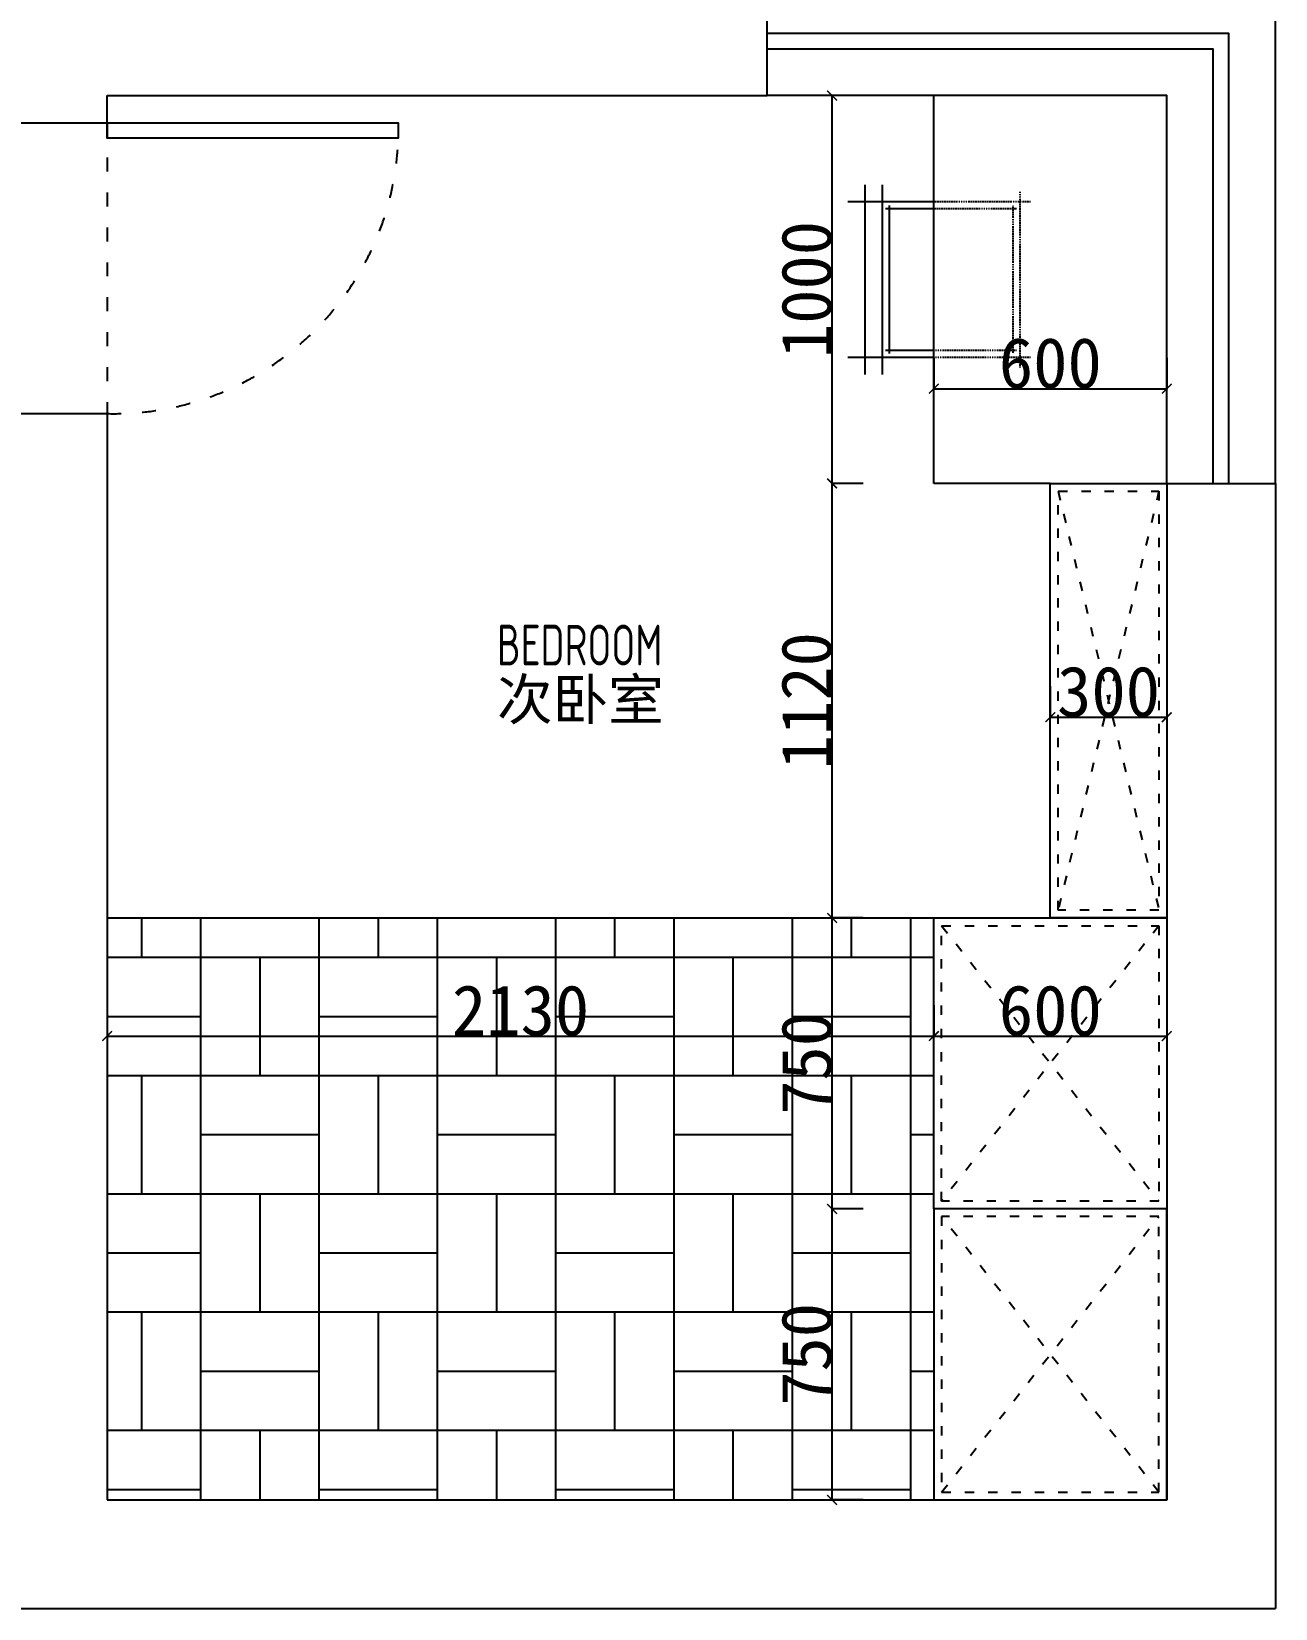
# Model space of a CAD drawing. Header units: millimetres. Extents: x -58733 to 427521, y -235734 to 553534.
# Drawn here: x 193486 to 196691, y -200361 to -196296 of the extents above; entities that cross this region are included whole.
import ezdxf

# ---------------------------------------------------------------- set-up
doc = ezdxf.new("R2010")
doc.units = ezdxf.units.MM
doc.linetypes.add('ACAD_ISO03W100', pattern=[30, 12, -18])
doc.layers.add('00-墙体', color=7, linetype='Continuous')
doc.layers.add('02-活动家具', color=1, linetype='Continuous')
doc.layers.add('P★10 文字说明', color=32, linetype='Continuous', lineweight=0)
doc.styles.add('-宋体', font='')
doc.styles.add('编号', font='ARCHSTYL.SHX', dxfattribs={"width": 0.8})
doc.styles.get('-宋体').set_extended_font_data('SimSun')
doc.dimstyles.new('布丁丁', dxfattribs={"dimtxt": 130, "dimasz": 25, "dimexe": 1, "dimexo": 1, "dimgap": 0.5, "dimtad": 1, "dimdec": 0, "dimrnd": 5, "dimdsep": 46, "dimtxsty": '-宋体', "dimblk": 'ARCHTICK', "dimcen": 0.5, "dimdle": 1, "dimclrd": 251, "dimclre": 252, "dimclrt": 50, "dimadec": 0, "dimazin": 0, "dimtfac": 1, "dimtdec": 0, "dimtix": 1, "dimtmove": 2, "dimatfit": 3, "dimldrblk": 'DOT', "dimfxl": 80, "dimfxlon": 1, "dimlwd": -1, "dimlwe": -1, "dimarcsym": 0})

# ---------------------------------------------------------------- blocks, each defined once
blk = doc.blocks.new('A$C2EBB641D')
for p, q in [((266.7, 733.3), (266.7, 0)), ((333.3, 733.3), (333.3, 0)), ((533.3, 666.7), (200, 666.7)), ((200, 66.7), (533.3, 66.7))]:
    blk.add_line(p, q)
at = {"color": 250, "linetype": 'ACAD_ISO03W100', "ltscale": 0.1}
for p, q in [((866.7, 26.7), (866.7, 706.7)), ((906.7, 666.7), (533.3, 666.7)), ((853.3, 640), (533.3, 640)), ((840, 80), (840, 653.3)), ((533.3, 93.3), (853.3, 93.3)), ((533.3, 66.7), (906.7, 66.7))]:
    blk.add_line(p, q, dxfattribs=at)
at = {"color": 251}
for p, q in [((533.3, 640), (346.7, 640)), ((360, 653.3), (360, 80)), ((346.7, 93.3), (533.3, 93.3))]:
    blk.add_line(p, q, dxfattribs=at)
blk = doc.blocks.new('家具布置图')
h = blk.add_hatch()
h.set_pattern_fill('2X2BRIKS', color=251, scale=1.5)
h.set_pattern_definition([(0, (188435.8, -201120.6), (0, 304.8), [38.1, 0]), (0, (188435.8, -200968.2), (304.8, 304.8), [304.8, -304.8]), (90, (188435.8, -201120.6), (-304.8, 2e-14), [38.1, 0]), (90, (188893, -201120.6), (-304.8, 304.8), [304.8, -304.8])])
h.paths.add_polyline_path([(170674.7, -198580.6), (172804.7, -198580.6), (172804.7, -199330.6), (172804.7, -200080.6), (170674.7, -200080.6)])
for p, q in [((172374.7, -196460.6), (172374.7, -192270.6)), ((170674.7, -196530.6), (170674.7, -196460.6)), ((170674.7, -196460.6), (172374.7, -196460.6)), ((170394.7, -196530.6), (170674.7, -196530.6)), ((170394.7, -197280.6), (170674.7, -197280.6)), ((170674.7, -197280.6), (170674.7, -200080.6)), ((173404.7, -197460.6), (173404.7, -200080.6)), ((173404.7, -197460.6), (173684.7, -197460.6)), ((173684.7, -197460.6), (173684.7, -200360.6)), ((170674.7, -200080.6), (173404.7, -200080.6)), ((170394.7, -200360.6), (173684.7, -200360.6))]:
    blk.add_line(p, q)
at = {"color": 12}
for points in [[(173684.7, -197460.6), (173684.7, -196180.6), (172374.7, -196180.6)], [(173404.7, -197460.6), (173404.7, -196460.6), (172374.7, -196460.6)]]:
    blk.add_lwpolyline(points, dxfattribs=at)
at = {"layer": '00-墙体', "color": 42}
for points in [[(173564.7, -197460.6), (173564.7, -196300.6), (172374.7, -196300.6)], [(173524.7, -197460.6), (173524.7, -196340.6), (172374.7, -196340.6)]]:
    blk.add_lwpolyline(points, dxfattribs=at)
at = {"layer": '02-活动家具'}
for p, q in [((172804.7, -197460.6), (172804.7, -196460.6)), ((173104.7, -197460.6), (172804.7, -197460.6)), ((170674.7, -198580.6), (172804.7, -198580.6))]:
    blk.add_line(p, q, dxfattribs=at)
at = {"layer": '02-活动家具', "color": 8, "linetype": 'ACAD_ISO03W100', "ltscale": 3}
blk.add_line((170674.7, -196530.6), (170674.7, -197280.6), dxfattribs=at)
at = {"layer": '02-活动家具', "color": 251, "linetype": 'ACAD_ISO03W100', "ltscale": 2}
for p, q in [((173124.7, -197480.6), (173384.7, -198560.6)), ((173384.7, -197480.6), (173124.7, -198560.6)), ((172824.7, -198600.6), (173384.7, -199310.6)), ((173384.7, -198600.6), (172824.7, -199310.6)), ((172824.7, -200060.6), (173384.7, -199350.6)), ((173384.7, -200060.6), (172824.7, -199350.6))]:
    blk.add_line(p, q, dxfattribs=at)
at = {"layer": '02-活动家具'}
for points in [[(170674.7, -196530.6), (171424.7, -196530.6), (171424.7, -196570.6), (170674.7, -196570.6)], [(173404.7, -198580.6), (173104.7, -198580.6), (173104.7, -197460.6), (173404.7, -197460.6)], [(173404.7, -199330.6), (172804.7, -199330.6), (172804.7, -198580.6), (173404.7, -198580.6)], [(173404.7, -199330.6), (172804.7, -199330.6), (172804.7, -200080.6), (173404.7, -200080.6)]]:
    blk.add_lwpolyline(points, close=True, dxfattribs=at)
at = {"layer": '02-活动家具', "color": 251, "linetype": 'ACAD_ISO03W100', "ltscale": 2}
for points in [[(173384.7, -198560.6), (173124.7, -198560.6), (173124.7, -197480.6), (173384.7, -197480.6)], [(173384.7, -199310.6), (172824.7, -199310.6), (172824.7, -198600.6), (173384.7, -198600.6)], [(173384.7, -199350.6), (172824.7, -199350.6), (172824.7, -200060.6), (173384.7, -200060.6)]]:
    blk.add_lwpolyline(points, close=True, dxfattribs=at)
at = {"layer": '02-活动家具', "color": 8, "linetype": 'ACAD_ISO03W100', "ltscale": 3}
blk.add_arc((170691, -196546.6), 734.1, 268.731, 358.1303, dxfattribs=at)
at = {"layer": '02-活动家具', "xscale": 0.6666666666669698, "yscale": 0.6666666666669698, "zscale": 0.6666666666669698}
blk.add_blockref('A$C2EBB641D', (172449.2, -197179.3), dxfattribs=at)
at = {"layer": 'P★10 文字说明', "insert": (171679, -197824.6), "char_height": 105, "attachment_point": 1, "line_spacing_factor": 0.8, "style": '编号'}
blk.add_mtext('BEDROOM\\P{\\W1;\\f宋体|b0|i0|c134|p2;次卧室}', dxfattribs=at)
blk = doc.blocks.new('_ArchTick')
at = {"color": 0, "linetype": 'ByBlock', "const_width": 0.15}
blk.add_lwpolyline([(-0.5, -0.5), (0.5, 0.5)], dxfattribs=at)
blk = doc.blocks.new('*D829')
at = {"color": 252}
for p, q in [((193680.9, -198805.1), (193680.9, -198886.1)), ((195810.9, -198805.1), (195810.9, -198886.1))]:
    blk.add_line(p, q, dxfattribs=at)
at = {"color": 251}
blk.add_line((193679.9, -198885.1), (195811.9, -198885.1), dxfattribs=at)
at = {"layer": 'Defpoints', "color": 0}
for p in [(193680.9, -198580.6), (195810.9, -198580.6), (195810.9, -198885.1)]:
    blk.add_point(p, dxfattribs=at)
at = {"color": 251, "xscale": 25, "yscale": 25, "zscale": 25, "rotation": 180}
blk.add_blockref('_ArchTick', (193680.9, -198885.1), dxfattribs=at)
at = {"color": 251, "xscale": 25, "yscale": 25, "zscale": 25}
blk.add_blockref('_ArchTick', (195810.9, -198885.1), dxfattribs=at)
at = {"color": 50, "insert": (194745.9, -198819.6), "char_height": 130, "attachment_point": 5, "style": '-宋体'}
blk.add_mtext('2130', dxfattribs=at)
blk = doc.blocks.new('_Dot')
at = {"color": 0, "linetype": 'ByBlock', "lineweight": -2}
blk.add_line((-0.5, 0), (-1, 0), dxfattribs=at)
at = {"color": 0, "linetype": 'ByBlock', "const_width": 0.5}
blk.add_lwpolyline([(-0.25, 0, 1), (0.25, 0, 1)], format="xyb", close=True, dxfattribs=at)
blk = doc.blocks.new('*D830')
at = {"color": 252}
for p, q in [((195810.9, -198805.1), (195810.9, -198886.1)), ((196410.9, -198805.1), (196410.9, -198886.1))]:
    blk.add_line(p, q, dxfattribs=at)
at = {"color": 251}
blk.add_line((195809.9, -198885.1), (196411.9, -198885.1), dxfattribs=at)
at = {"layer": 'Defpoints', "color": 0}
for p in [(195810.9, -198580.6), (196410.9, -198580.6), (196410.9, -198885.1)]:
    blk.add_point(p, dxfattribs=at)
at = {"color": 251, "xscale": 25, "yscale": 25, "zscale": 25, "rotation": 180}
blk.add_blockref('_ArchTick', (195810.9, -198885.1), dxfattribs=at)
at = {"color": 251, "xscale": 25, "yscale": 25, "zscale": 25}
blk.add_blockref('_ArchTick', (196410.9, -198885.1), dxfattribs=at)
at = {"color": 50, "insert": (196110.9, -198819.6), "char_height": 130, "attachment_point": 5, "style": '-宋体'}
blk.add_mtext('600', dxfattribs=at)
blk = doc.blocks.new('*D831')
at = {"color": 252}
for p, q in [((195628.7, -199330.6), (195547.7, -199330.6)), ((195628.7, -200080.6), (195547.7, -200080.6))]:
    blk.add_line(p, q, dxfattribs=at)
at = {"color": 251}
blk.add_line((195548.7, -200081.6), (195548.7, -199329.6), dxfattribs=at)
at = {"layer": 'Defpoints', "color": 0}
for p in [(195548.7, -199330.6), (195810.9, -199330.6), (195810.9, -200080.6)]:
    blk.add_point(p, dxfattribs=at)
at = {"color": 251, "xscale": 25, "yscale": 25, "zscale": 25}
for p, rotation in [((195548.7, -199330.6), 90), ((195548.7, -200080.6), 270)]:
    blk.add_blockref('_ArchTick', p, dxfattribs=dict(at, rotation=rotation))
at = {"color": 50, "insert": (195483.2, -199705.6), "char_height": 130, "attachment_point": 5, "rotation": 90, "style": '-宋体'}
blk.add_mtext('750', dxfattribs=at)
blk = doc.blocks.new('*D832')
at = {"color": 252}
for p, q in [((195628.7, -198580.6), (195547.7, -198580.6)), ((195628.7, -199330.6), (195547.7, -199330.6))]:
    blk.add_line(p, q, dxfattribs=at)
at = {"color": 251}
blk.add_line((195548.7, -199331.6), (195548.7, -198579.6), dxfattribs=at)
at = {"layer": 'Defpoints', "color": 0}
for p in [(195548.7, -198580.6), (195810.9, -198580.6), (195810.9, -199330.6)]:
    blk.add_point(p, dxfattribs=at)
at = {"color": 251, "xscale": 25, "yscale": 25, "zscale": 25}
for p, rotation in [((195548.7, -198580.6), 90), ((195548.7, -199330.6), 270)]:
    blk.add_blockref('_ArchTick', p, dxfattribs=dict(at, rotation=rotation))
at = {"color": 50, "insert": (195483.2, -198955.6), "char_height": 130, "attachment_point": 5, "rotation": 90, "style": '-宋体'}
blk.add_mtext('750', dxfattribs=at)
blk = doc.blocks.new('*D833')
at = {"color": 252}
for p, q in [((195628.7, -197460.6), (195547.7, -197460.6)), ((195628.7, -198580.6), (195547.7, -198580.6))]:
    blk.add_line(p, q, dxfattribs=at)
at = {"color": 251}
blk.add_line((195548.7, -198581.6), (195548.7, -197459.6), dxfattribs=at)
at = {"layer": 'Defpoints', "color": 0}
for p in [(195548.7, -197460.6), (196110.9, -197460.6), (195810.9, -198580.6)]:
    blk.add_point(p, dxfattribs=at)
at = {"color": 251, "xscale": 25, "yscale": 25, "zscale": 25}
for p, rotation in [((195548.7, -197460.6), 90), ((195548.7, -198580.6), 270)]:
    blk.add_blockref('_ArchTick', p, dxfattribs=dict(at, rotation=rotation))
at = {"color": 50, "insert": (195483.2, -198020.6), "char_height": 130, "attachment_point": 5, "rotation": 90, "style": '-宋体'}
blk.add_mtext('1120', dxfattribs=at)
blk = doc.blocks.new('*D834')
at = {"color": 252}
for p, q in [((195628.7, -196460.6), (195547.7, -196460.6)), ((195628.7, -197460.6), (195547.7, -197460.6))]:
    blk.add_line(p, q, dxfattribs=at)
at = {"color": 251}
blk.add_line((195548.7, -197461.6), (195548.7, -196459.6), dxfattribs=at)
at = {"layer": 'Defpoints', "color": 0}
for p in [(195548.7, -196460.6), (196167.6, -196460.6), (196110.9, -197460.6)]:
    blk.add_point(p, dxfattribs=at)
at = {"color": 251, "xscale": 25, "yscale": 25, "zscale": 25}
for p, rotation in [((195548.7, -196460.6), 90), ((195548.7, -197460.6), 270)]:
    blk.add_blockref('_ArchTick', p, dxfattribs=dict(at, rotation=rotation))
at = {"color": 50, "insert": (195483.2, -196960.6), "char_height": 130, "attachment_point": 5, "rotation": 90, "style": '-宋体'}
blk.add_mtext('1000', dxfattribs=at)
blk = doc.blocks.new('*D835')
at = {"color": 252}
for p, q in [((195810.9, -197136.3), (195810.9, -197217.3)), ((196410.9, -197136.3), (196410.9, -197217.3))]:
    blk.add_line(p, q, dxfattribs=at)
at = {"color": 251}
blk.add_line((195809.9, -197216.3), (196411.9, -197216.3), dxfattribs=at)
at = {"layer": 'Defpoints', "color": 0}
for p in [(195810.9, -196960.6), (196410.9, -196960.6), (196410.9, -197216.3)]:
    blk.add_point(p, dxfattribs=at)
at = {"color": 251, "xscale": 25, "yscale": 25, "zscale": 25, "rotation": 180}
blk.add_blockref('_ArchTick', (195810.9, -197216.3), dxfattribs=at)
at = {"color": 251, "xscale": 25, "yscale": 25, "zscale": 25}
blk.add_blockref('_ArchTick', (196410.9, -197216.3), dxfattribs=at)
at = {"color": 50, "insert": (196110.9, -197150.8), "char_height": 130, "attachment_point": 5, "style": '-宋体'}
blk.add_mtext('600', dxfattribs=at)
blk = doc.blocks.new('*D836')
at = {"color": 252}
for p, q in [((196110.9, -197983.2), (196110.9, -198064.2)), ((196410.9, -197983.2), (196410.9, -198064.2))]:
    blk.add_line(p, q, dxfattribs=at)
at = {"color": 251}
blk.add_line((196109.9, -198063.2), (196411.9, -198063.2), dxfattribs=at)
at = {"layer": 'Defpoints', "color": 0}
for p in [(196110.9, -197596.8), (196410.9, -197596.8), (196410.9, -198063.2)]:
    blk.add_point(p, dxfattribs=at)
at = {"color": 251, "xscale": 25, "yscale": 25, "zscale": 25, "rotation": 180}
blk.add_blockref('_ArchTick', (196110.9, -198063.2), dxfattribs=at)
at = {"color": 251, "xscale": 25, "yscale": 25, "zscale": 25}
blk.add_blockref('_ArchTick', (196410.9, -198063.2), dxfattribs=at)
at = {"color": 50, "insert": (196260.9, -197997.7), "char_height": 130, "attachment_point": 5, "style": '-宋体'}
blk.add_mtext('300', dxfattribs=at)

msp = doc.modelspace()

# ---------------------------------------------------------------- block references
at = {"color": 4}
msp.add_blockref('家具布置图', (23006.2, 0), dxfattribs=at)

# ---------------------------------------------------------------- dimensions: what is measured, and where the dimension line sits
for base, p1, p2, picture, middle in [((195548.7, -196460.6), (196110.9, -197460.6), (196167.6, -196460.6), '*D834', (195483.2, -196960.6)), ((195548.7, -197460.6), (195810.9, -198580.6), (196110.9, -197460.6), '*D833', (195483.2, -198020.6)), ((195548.7, -198580.6), (195810.9, -199330.6), (195810.9, -198580.6), '*D832', (195483.2, -198955.6)), ((195548.7, -199330.6), (195810.9, -200080.6), (195810.9, -199330.6), '*D831', (195483.2, -199705.6))]:
    dim = msp.add_linear_dim(base=base, p1=p1, p2=p2, angle=90, dimstyle='布丁丁', dxfattribs=at)
    dim.commit()
    dim.dimension.update_dxf_attribs({"geometry": picture, "text_midpoint": middle})
for base, p1, p2, picture, middle in [((196410.9, -197216.3), (195810.9, -196960.6), (196410.9, -196960.6), '*D835', (196110.9, -197150.8)), ((196410.9, -198063.2), (196110.9, -197596.8), (196410.9, -197596.8), '*D836', (196260.9, -197997.7)), ((195810.9, -198885.1), (193680.9, -198580.6), (195810.9, -198580.6), '*D829', (194745.9, -198819.6)), ((196410.9, -198885.1), (195810.9, -198580.6), (196410.9, -198580.6), '*D830', (196110.9, -198819.6))]:
    dim = msp.add_linear_dim(base=base, p1=p1, p2=p2, dimstyle='布丁丁', dxfattribs=at)
    dim.commit()
    dim.dimension.update_dxf_attribs({"geometry": picture, "text_midpoint": middle})

doc.saveas('drawing.dxf')
